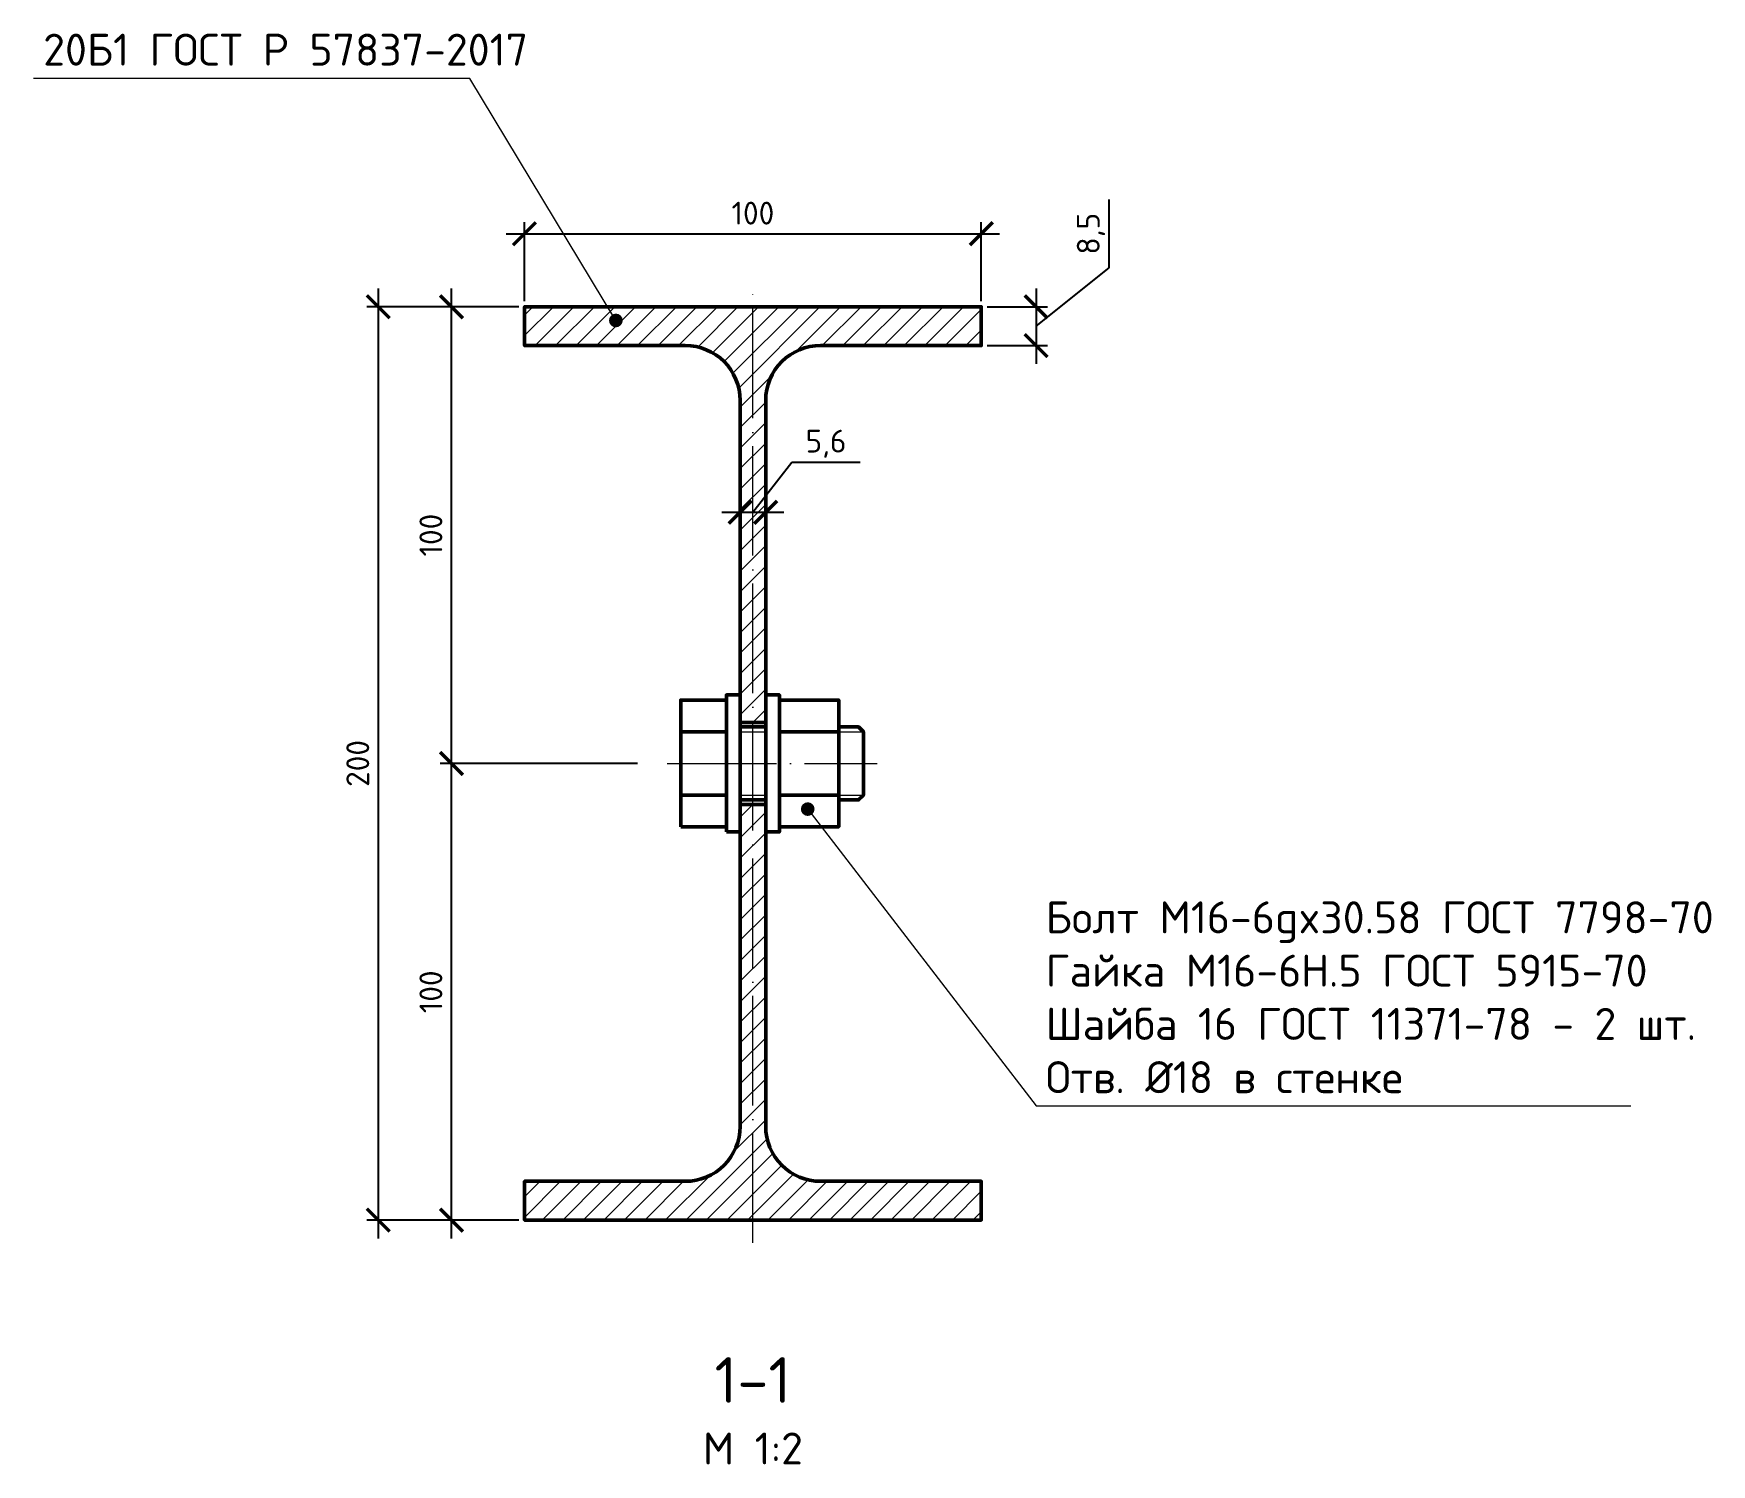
# Model space of a CAD drawing. Header units: millimetres. Extents: x -157 to 210, y -154 to 160.
import ezdxf
from ezdxf.enums import TextEntityAlignment as Align

# ---------------------------------------------------------------- set-up
doc = ezdxf.new("R2010")
doc.units = ezdxf.units.MM
doc.linetypes.add('ACAD_ISO04W100', pattern=[30, 24, -3, 0, -3])
for name, color, linetype, lineweight in [('А_Текст', 7, 'Continuous', 18), ('К_Контур', 7, 'Continuous', 50), ('Р_Размеры', 3, 'Continuous', 18)]:
    doc.layers.add(name, color=color, linetype=linetype, lineweight=lineweight)
doc.styles.add('ГОСТ 2.304', font='isocpeur.ttf')
doc.dimstyles.new('AG_KB_1-2', dxfattribs={"dimscale": 2, "dimtxt": 2.5, "dimasz": 2.5, "dimexe": 1.25, "dimexo": 0.625, "dimgap": 1, "dimtad": 1, "dimdec": 1, "dimtxsty": 'ГОСТ 2.304', "dimblk": 'ARCHTICK', "dimcen": 2.5, "dimdle": 2, "dimclrd": 256, "dimclre": 256, "dimclrt": 256, "dimazin": 3, "dimtfac": 1, "dimtmove": 1, "dimatfit": 3})

# ---------------------------------------------------------------- blocks, each defined once
blk = doc.blocks.new('SEC_I_57837_20B1_WH18')
at = {"linetype": 'ByBlock', "lineweight": 18}
h = blk.add_hatch(dxfattribs=at)
h.set_pattern_fill('ANSI31')
h.paths.add_polyline_path([(2.8, 9), (2.8, 79.5, -0.414214), (14.8, 91.5), (50, 91.5), (50, 100), (-50, 100), (-50, 91.5), (-14.8, 91.5, -0.414214), (-2.8, 79.5), (-2.8, 9)])
h.paths.add_polyline_path([(-2.8, -9), (-2.8, -79.5, -0.414214), (-14.8, -91.5), (-50, -91.5), (-50, -100), (50, -100), (50, -91.5), (14.8, -91.5, -0.414214), (2.8, -79.5), (2.8, -9)])
at = {"color": 0, "linetype": 'ACAD_ISO04W100', "lineweight": 18}
blk.add_line((0, -105), (0, 105), dxfattribs=at)
at = {"color": 0, "linetype": 'ByBlock', "lineweight": -2}
for points in [[(2.8, 9), (2.8, 79.5, -0.414214), (14.8, 91.5), (50, 91.5), (50, 100), (-50, 100), (-50, 91.5), (-14.8, 91.5, -0.414214), (-2.8, 79.5), (-2.8, 9)], [(-2.8, -9), (-2.8, -79.5, -0.414214), (-14.8, -91.5), (-50, -91.5), (-50, -100), (50, -100), (50, -91.5), (14.8, -91.5, -0.414214), (2.8, -79.5), (2.8, -9)]]:
    blk.add_lwpolyline(points, format="xyb", close=True, dxfattribs=at)
at = {"color": 0, "style": 'ГОСТ 2.304', "flags": 9}
for tag, p in [('LIB_ID', (0, -5)), ('LIB_VER', (0, -10)), ('GOST', (0, -15)), ('PROFILE', (0, -20)), ('MASS_M', (0, -25))]:
    blk.add_attdef(tag, p, '', height=2.5, dxfattribs=at)
blk = doc.blocks.new('HW_SET_7798_M16x30_G5.6')
at = {"color": 0, "linetype": 'ByBlock', "lineweight": -2}
for p, q in [((-2.8, 8), (2.8, 8)), ((-15.8, 6.93), (-5.8, 6.93)), ((5.8, 6.93), (18.8, 6.93)), ((-15.8, -6.93), (-5.8, -6.93)), ((5.8, -6.93), (18.8, -6.93)), ((-2.8, -8), (2.8, -8))]:
    blk.add_line(p, q, dxfattribs=at)
at = {"color": 0, "linetype": 'ByBlock', "lineweight": 18}
for p, q in [((-2.8, 6.92), (2.8, 6.92)), ((18.8, 6.92), (24.2, 6.92)), ((-2.8, -6.92), (2.8, -6.92)), ((18.8, -6.92), (24.2, -6.92))]:
    blk.add_line(p, q, dxfattribs=at)
at = {"color": 0, "linetype": 'ACAD_ISO04W100', "lineweight": 18}
blk.add_line((-18.8, 0), (27.2, 0), dxfattribs=at)
at = {"color": 0, "linetype": 'ByBlock', "lineweight": -2}
for points in [[(-5.8, -15), (-2.8, -15), (-2.8, 15), (-5.8, 15)], [(2.8, -15), (5.8, -15), (5.8, 15), (2.8, 15)], [(-15.8, -13.86), (-5.8, -13.86), (-5.8, 13.86), (-15.8, 13.86)], [(5.8, -13.86), (18.8, -13.86), (18.8, 13.86), (5.8, 13.86)]]:
    blk.add_lwpolyline(points, close=True, dxfattribs=at)
blk.add_lwpolyline([(18.8, 8), (23.12, 8), (24.2, 6.92), (24.2, -6.92), (23.12, -8), (18.8, -8)], dxfattribs=at)
at = {"color": 0, "style": 'ГОСТ 2.304', "flags": 9}
for tag, p in [('LIB_ID', (0, -5)), ('LIB_VER', (0, -10)), ('BOLT', (0, -15)), ('NUT', (0, -20)), ('WASHER', (0, -25)), ('QTY_WASHER', (0, -30))]:
    blk.add_attdef(tag, p, '', height=2.5, dxfattribs=at)
blk = doc.blocks.new('_ARCHTICK')
at = {"color": 0, "linetype": 'BYBLOCK', "const_width": 0.15}
blk.add_lwpolyline([(-0.5, -0.5), (0.5, 0.5)], dxfattribs=at)
blk = doc.blocks.new('*D5')
for p, q in [((78, 108.5), (78, 123.5)), ((62, 95.75), (78, 108.5)), ((62, 104), (62, 87.5)), ((51.25, 100), (64.5, 100)), ((51.25, 91.5), (64.5, 91.5))]:
    blk.add_line(p, q)
at = {"layer": 'Defpoints'}
for p in [(50, 100), (62, 100), (50, 91.5)]:
    blk.add_point(p, dxfattribs=at)
at = {"layer": 'Р_Размеры', "xscale": 5, "yscale": 5}
for p, rotation in [((62, 100), 90), ((62, 91.5), 270)]:
    blk.add_blockref('_ARCHTICK', p, dxfattribs=dict(at, rotation=rotation))
at = {"layer": 'Р_Размеры', "insert": (74, 116), "char_height": 5, "attachment_point": 5, "rotation": 90, "style": 'ГОСТ 2.304'}
blk.add_mtext('8,5', dxfattribs=at)
blk = doc.blocks.new('*D6')
for p, q in [((0, 55), (8.5, 66)), ((8.5, 66), (23.5, 66)), ((-2.8, 56.25), (-2.8, 57.5)), ((2.8, 56.25), (2.8, 57.5)), ((-6.8, 55), (6.8, 55))]:
    blk.add_line(p, q)
at = {"layer": 'Defpoints'}
for p in [(-2.8, 55), (-2.8, 55), (2.8, 55)]:
    blk.add_point(p, dxfattribs=at)
at = {"layer": 'Р_Размеры', "xscale": 5, "yscale": 5}
blk.add_blockref('_ARCHTICK', (-2.8, 55), dxfattribs=at)
at = {"layer": 'Р_Размеры', "xscale": 5, "yscale": 5, "rotation": 180}
blk.add_blockref('_ARCHTICK', (2.8, 55), dxfattribs=at)
at = {"layer": 'Р_Размеры', "insert": (16, 70), "char_height": 5, "attachment_point": 5, "style": 'ГОСТ 2.304'}
blk.add_mtext('5,6', dxfattribs=at)

msp = doc.modelspace()

# ---------------------------------------------------------------- hatches: boundary and pattern name
at = {"layer": 'А_Текст'}
h = msp.add_hatch(color=7, dxfattribs=at)
edge = h.paths.add_edge_path()
edge.add_arc((-30, 97), 1.5, 0, 360)
h = msp.add_hatch(color=7, dxfattribs=at)
edge = h.paths.add_edge_path()
edge.add_arc((12, -10), 1.5, 0, 360)

# ---------------------------------------------------------------- linework, layer by layer
for points in [[(-30, 97), (-62, 150), (-157.48, 150)], [(12, -10), (62, -75), (192.2, -75)]]:
    msp.add_lwpolyline(points, dxfattribs=at)

# ---------------------------------------------------------------- block references
at = {"layer": 'К_Контур'}
for name in ['SEC_I_57837_20B1_WH18', 'HW_SET_7798_M16x30_G5.6']:
    msp.add_blockref(name, (0, 0), dxfattribs=at)

# ---------------------------------------------------------------- texts
at = {"layer": 'А_Текст', "style": 'ГОСТ 2.304'}
for s, height, p in [('1-1', 10, (0, -135)), ('М 1:2', 7, (0, -150))]:
    msp.add_text(s, height=height, dxfattribs=at).set_placement(p, align=Align.MIDDLE_CENTER)
at = {"layer": 'А_Текст', "char_height": 7, "attachment_point": 7, "style": 'ГОСТ 2.304'}
for s, insert in [('20Б1 ГОСТ Р 57837-2017', (-155.38, 152.8)), ('Болт М16-6gx30.58 ГОСТ 7798-70\\PГайка М16-6H.5 ГОСТ 5915-70\\PШайба 16 ГОСТ 11371-78 - 2 шт.\\PОтв. Ø18 в стенке', (64.1, -72.2))]:
    msp.add_mtext(s, dxfattribs=dict(at, insert=insert))

# ---------------------------------------------------------------- dimensions: what is measured, and where the dimension line sits
at = {"layer": 'Р_Размеры'}
msp.add_linear_dim(base=(-50, 116), p1=(-50, 100), p2=(50, 100), dimstyle='AG_KB_1-2', dxfattribs=at).render()
dim = msp.add_linear_dim(base=(62, 100), p1=(50, 100), p2=(50, 91.5), angle=90, dimstyle='AG_KB_1-2', override={"dimtmove": 1}, dxfattribs=at)
dim.commit()
dim.dimension.update_dxf_attribs({"geometry": '*D5', "text_midpoint": (78, 108.5), "dimtype": 160})
for base, p1, p2 in [((-82, -100), (-50, -100), (-50, 100)), ((-66, 0), (-24, 0), (-50, 100)), ((-66, -100), (-50, -100), (-24, 0))]:
    msp.add_linear_dim(base=base, p1=p1, p2=p2, angle=90, dimstyle='AG_KB_1-2', dxfattribs=at).render()
dim = msp.add_linear_dim(base=(-2.8, 55), p1=(-2.8, 55), p2=(2.8, 55), dimstyle='AG_KB_1-2', override={"dimtmove": 1}, dxfattribs=at)
dim.commit()
dim.dimension.update_dxf_attribs({"geometry": '*D6', "text_midpoint": (8.5, 66), "dimtype": 160})

doc.saveas('drawing.dxf')
